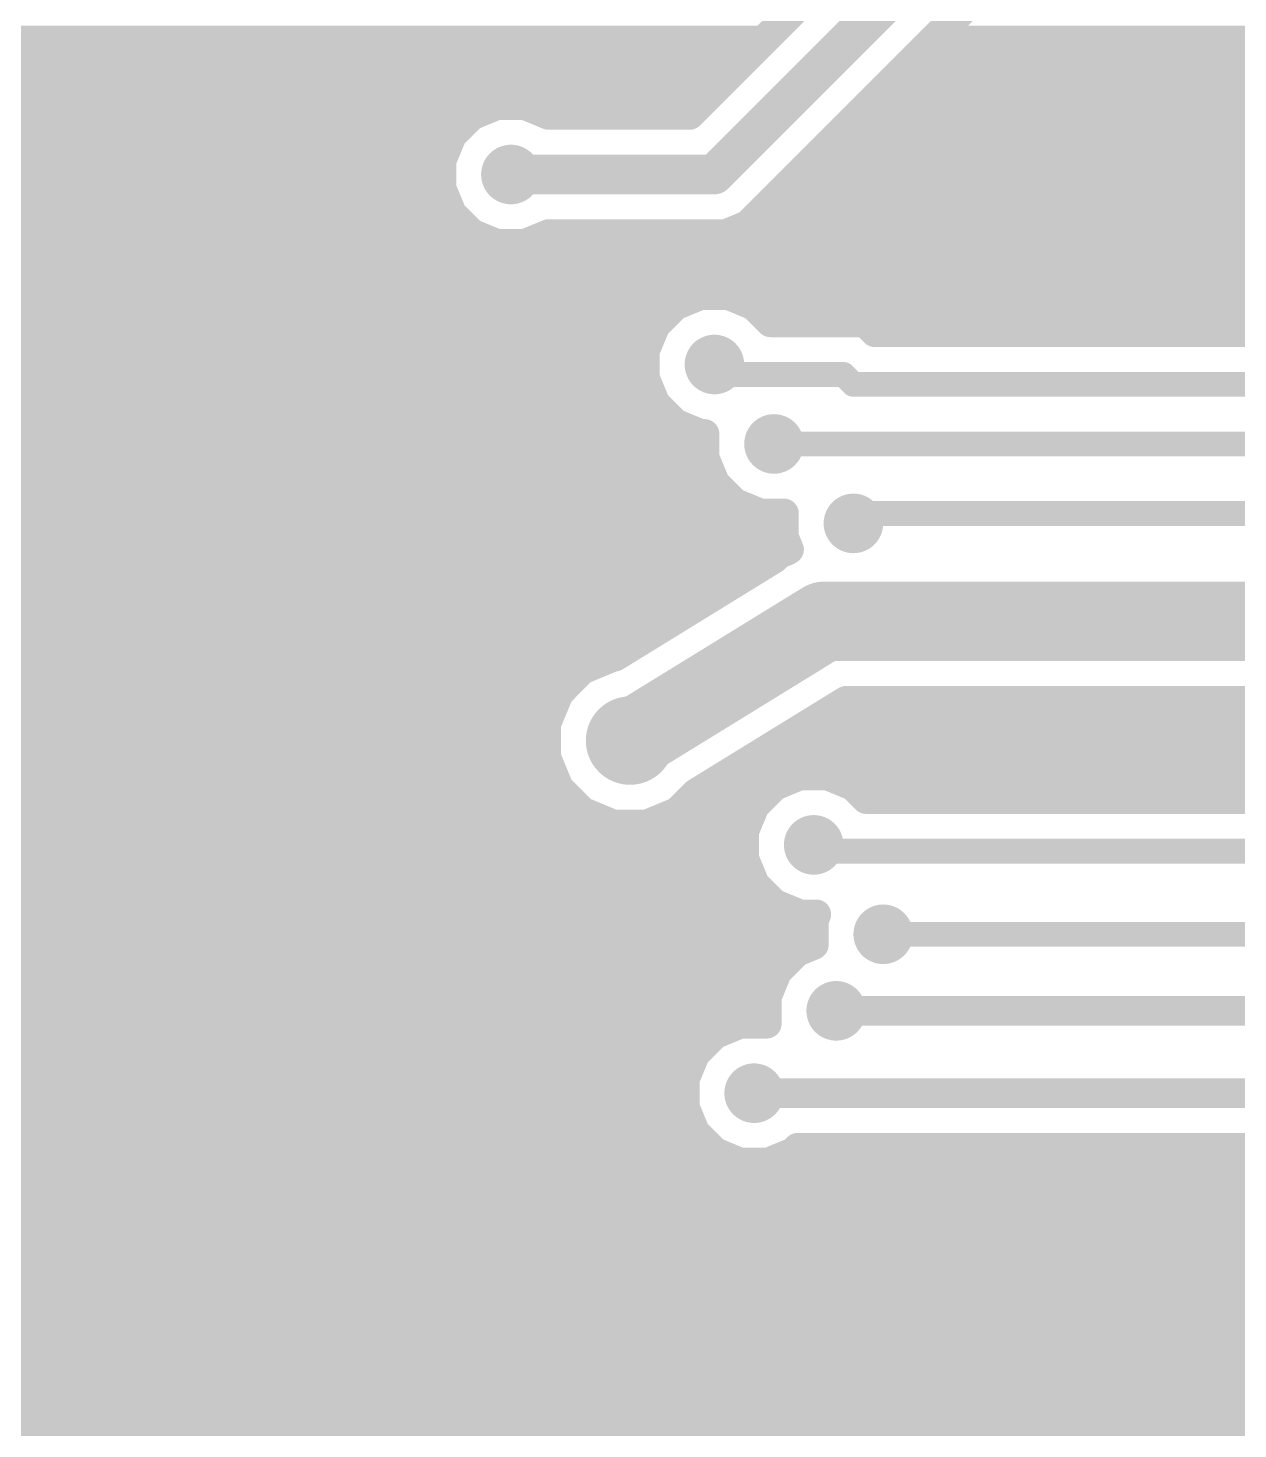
# Model space of a CAD drawing. Extents: x 0 to 81, y 1 to 51.1.
# Drawn here: x 23.25 to 35.63, y 15.36 to 29.69 of the extents above; entities that cross this region are included whole.
import ezdxf

# ---------------------------------------------------------------- set-up
doc = ezdxf.new("R2010")
doc.units = 0
doc.layers.add('16', color=175, linetype='CONTINUOUS')
doc.layers.add('18', color=82, linetype='CONTINUOUS')

# ---------------------------------------------------------------- blocks, each defined once
blk = doc.blocks.new('ROUNDV')
at = {"const_width": 0.5}
blk.add_lwpolyline([(0, -0.25, 1), (0, 0.25, 1), (0, -0.25)], format="xyb", dxfattribs=at)

msp = doc.modelspace()

# ---------------------------------------------------------------- linework, layer by layer
at = {"layer": '16'}
for points, const_width in [([(37.2743, 36.0564), (30.0215, 28.8036)], 0.3048), ([(37.9744, 35.8944), (30.274, 28.194)], 0.4064), ([(30.7908, 27.8487), (36.522, 33.5799)], 0.3048), ([(1.3208, 29.5656), (30.7835, 29.5656)], 0.3048), ([(32.5077, 29.5656), (40.5624, 29.5656)], 0.3048), ([(7.559, 29.2608), (30.4787, 29.2608)], 0.3048), ([(32.2029, 29.2608), (40.9147, 29.2608)], 0.3048), ([(7.7171, 28.956), (30.1739, 28.956)], 0.3048), ([(31.8981, 28.956), (41.2671, 28.956)], 0.3048), ([(28.0525, 28.9052), (27.7911, 28.7969)], 0.3048), ([(28.3355, 28.9052), (28.0525, 28.9052)], 0.3048), ([(28.5808, 28.8036), (28.3355, 28.9052)], 0.3048), ([(30.0215, 28.8036), (28.5808, 28.8036)], 0.3048), ([(27.7911, 28.7969), (27.5911, 28.5969)], 0.3048), ([(8.3115, 28.6512), (27.6454, 28.6512)], 0.3048), ([(27.5911, 28.5969), (27.4828, 28.3355)], 0.3048), ([(31.5933, 28.6512), (41.6036, 28.6512)], 0.3048), ([(8.5683, 28.3464), (27.4873, 28.3464)], 0.3048), ([(27.4828, 28.3355), (27.4828, 28.0525)], 0.3048), ([(30.274, 28.194), (28.194, 28.194)], 0.4064), ([(31.2885, 28.3464), (43.1501, 28.3464)], 0.3048), ([(8.636, 28.0416), (27.4873, 28.0416)], 0.3048), ([(27.4828, 28.0525), (27.5911, 27.7911)], 0.3048), ([(30.9837, 28.0416), (42.6938, 28.0416)], 0.3048), ([(30.6193, 27.6772), (30.7908, 27.8487)], 0.3048), ([(8.5683, 27.7368), (27.6454, 27.7368)], 0.3048), ([(27.5911, 27.7911), (27.7911, 27.5911)], 0.3048), ([(30.3953, 27.5844), (30.6193, 27.6772)], 0.3048), ([(30.6789, 27.7368), (42.309, 27.7368)], 0.3048), ([(27.7911, 27.5911), (28.0525, 27.4828)], 0.3048), ([(28.3355, 27.4828), (28.5808, 27.5844)], 0.3048), ([(28.5808, 27.5844), (30.3953, 27.5844)], 0.3048), ([(8.3116, 27.432), (42.2148, 27.432)], 0.3048), ([(28.0525, 27.4828), (28.3355, 27.4828)], 0.3048), ([(6.2407, 27.1272), (42.2559, 27.1272)], 0.3048), ([(30.1353, 26.9616), (29.8739, 26.8533)], 0.3048), ([(30.4183, 26.9616), (30.1353, 26.9616)], 0.3048), ([(30.6797, 26.8533), (30.4183, 26.9616)], 0.3048), ([(21.4339, 26.8224), (29.843, 26.8224)], 0.3048), ([(29.8739, 26.8533), (29.6739, 26.6533)], 0.3048), ([(30.8508, 26.6822), (30.6797, 26.8533)], 0.3048), ([(30.7106, 26.8224), (42.4658, 26.8224)], 0.3048), ([(29.6739, 26.6533), (29.5656, 26.3919)], 0.3048), ([(31.8185, 26.6822), (30.8508, 26.6822)], 0.3048), ([(31.9201, 26.5806), (31.8185, 26.6822)], 0.3048), ([(21.4884, 26.5176), (29.6177, 26.5176)], 0.3048), ([(38.6436, 26.5806), (31.9201, 26.5806)], 0.3048), ([(29.5656, 26.3919), (29.5656, 26.1089)], 0.3048), ([(30.3784, 26.1488), (30.2768, 26.2504)], 0.254), ([(21.4884, 26.2128), (29.5656, 26.2128)], 0.3048), ([(29.5656, 26.1089), (29.6739, 25.8475)], 0.3048), ([(31.5976, 26.1488), (30.3784, 26.1488)], 0.254), ([(31.6992, 26.0472), (31.5976, 26.1488)], 0.254), ([(39.116, 26.0472), (31.6992, 26.0472)], 0.254), ([(21.4884, 25.908), (29.6488, 25.908)], 0.3048), ([(29.6739, 25.8475), (29.8739, 25.6475)], 0.3048), ([(29.8739, 25.6475), (30.1353, 25.5392)], 0.3048), ([(21.4884, 25.6032), (29.9808, 25.6032)], 0.3048), ([(30.1353, 25.5392), (30.1752, 25.5392)], 0.3048), ([(30.1752, 25.5392), (30.1752, 25.2961)], 0.3048), ([(37.7952, 25.4376), (30.8864, 25.4376)], 0.254), ([(21.3519, 25.2984), (30.1752, 25.2984)], 0.3048), ([(30.1752, 25.2961), (30.2835, 25.0347)], 0.3048), ([(7.813, 24.9936), (30.3246, 24.9936)], 0.3048), ([(30.2835, 25.0347), (30.4835, 24.8347)], 0.3048), ([(30.4835, 24.8347), (30.7449, 24.7264)], 0.3048), ([(3.8023, 24.6888), (30.988, 24.6888)], 0.3048), ([(30.7449, 24.7264), (30.988, 24.7264)], 0.3048), ([(30.988, 24.7264), (30.988, 24.4833)], 0.3048), ([(31.8008, 24.7264), (31.6992, 24.6248)], 0.254), ([(38.5572, 24.7264), (31.8008, 24.7264)], 0.254), ([(3.7084, 24.384), (31.0291, 24.384)], 0.3048), ([(30.988, 24.4833), (31.0398, 24.3582)], 0.3048), ([(31.0398, 24.3582), (31.0235, 24.3482)], 0.3048), ([(30.8871, 24.2642), (29.2579, 23.2616)], 0.3048), ([(30.934, 24.3111), (30.8871, 24.2642)], 0.3048), ([(31.0235, 24.3482), (30.934, 24.3111)], 0.3048), ([(3.6227, 24.0792), (30.5865, 24.0792)], 0.3048), ([(29.4132, 22.4028), (31.3944, 23.622)], 0.8128), ([(31.3944, 23.622), (32.4612, 23.622)], 0.8128), ([(32.4612, 23.622), (38.4048, 23.622)], 0.8128), ([(13.655, 23.7744), (30.0912, 23.7744)], 0.3048), ([(13.9598, 23.4696), (29.5959, 23.4696)], 0.3048), ([(29.2424, 23.2616), (28.9267, 23.1309)], 0.3048), ([(29.2579, 23.2616), (29.2424, 23.2616)], 0.3048), ([(14.2646, 23.1648), (29.0087, 23.1648)], 0.3048), ([(28.9267, 23.1309), (28.6851, 22.8893)], 0.3048), ([(14.5694, 22.86), (28.673, 22.86)], 0.3048), ([(28.6851, 22.8893), (28.5544, 22.5736)], 0.3048), ([(30.0896, 21.8647), (31.6245, 22.8092)], 0.3048), ([(31.6245, 22.8092), (39.0237, 22.8092)], 0.3048), ([(32.2072, 22.5928), (32.004, 22.796)], 0.254), ([(14.8167, 22.5552), (28.5544, 22.5552)], 0.3048), ([(28.5544, 22.5736), (28.5544, 22.232)], 0.3048), ([(31.2117, 22.5552), (39.3269, 22.5552)], 0.3048), ([(32.3088, 22.5928), (32.2072, 22.5928)], 0.254), ([(14.8844, 22.2504), (28.5544, 22.2504)], 0.3048), ([(28.5544, 22.232), (28.6851, 21.9163)], 0.3048), ([(30.7164, 22.2504), (39.0221, 22.2504)], 0.3048), ([(14.8844, 21.9456), (28.673, 21.9456)], 0.3048), ([(30.2211, 21.9456), (30.9061, 21.9456)], 0.3048), ([(30.8899, 21.9389), (30.6899, 21.7389)], 0.3048), ([(31.1513, 22.0472), (30.8899, 21.9389)], 0.3048), ([(31.4343, 22.0472), (31.1513, 22.0472)], 0.3048), ([(31.6957, 21.9389), (31.4343, 22.0472)], 0.3048), ([(31.6795, 21.9456), (38.7173, 21.9456)], 0.3048), ([(31.8292, 21.8054), (31.6957, 21.9389)], 0.3048), ([(28.6851, 21.9163), (28.9267, 21.6747)], 0.3048), ([(29.8997, 21.6747), (30.0896, 21.8647)], 0.3048), ([(38.5771, 21.8054), (31.8292, 21.8054)], 0.3048), ([(14.8844, 21.6408), (29.0087, 21.6408)], 0.3048), ([(28.9267, 21.6747), (29.2424, 21.544)], 0.3048), ([(29.584, 21.544), (29.8997, 21.6747)], 0.3048), ([(29.8177, 21.6408), (30.6493, 21.6408)], 0.3048), ([(30.6899, 21.7389), (30.5816, 21.4775)], 0.3048), ([(29.2424, 21.544), (29.584, 21.544)], 0.3048), ([(30.5816, 21.4775), (30.5816, 21.1945)], 0.3048), ([(14.8844, 21.336), (30.5816, 21.336)], 0.3048), ([(32.3088, 21.272), (31.3568, 21.272)], 0.254), ([(35.9664, 21.272), (32.3088, 21.272)], 0.254), ([(30.5816, 21.1945), (30.6899, 20.9331)], 0.3048), ([(14.8844, 21.0312), (30.6493, 21.0312)], 0.3048), ([(30.6899, 20.9331), (30.8899, 20.7331)], 0.3048), ([(14.8844, 20.7264), (30.906, 20.7264)], 0.3048), ([(30.8899, 20.7331), (31.1513, 20.6248)], 0.3048), ([(31.1513, 20.6248), (31.3184, 20.6248)], 0.3048), ([(31.3184, 20.6248), (31.2928, 20.5631)], 0.3048), ([(31.2928, 20.5631), (31.2928, 20.3129)], 0.3048), ([(14.8844, 20.4216), (31.2928, 20.4216)], 0.3048), ([(37.7952, 20.4216), (32.004, 20.4216)], 0.254), ([(31.1199, 20.2413), (30.9199, 20.0413)], 0.3048), ([(31.2928, 20.3129), (31.1199, 20.2413)], 0.3048), ([(14.8844, 20.1168), (30.9954, 20.1168)], 0.3048), ([(30.9199, 20.0413), (30.8116, 19.7799)], 0.3048), ([(14.8844, 19.812), (30.8249, 19.812)], 0.3048), ([(30.8116, 19.7799), (30.8116, 19.5072)], 0.3048), ([(38.2952, 19.6384), (31.5228, 19.6384)], 0.3048), ([(14.8844, 19.5072), (30.8116, 19.5072)], 0.3048), ([(30.5417, 19.5072), (30.2803, 19.3989)], 0.3048), ([(30.8116, 19.5072), (30.5417, 19.5072)], 0.3048), ([(30.2803, 19.3989), (30.0803, 19.1989)], 0.3048), ([(21.4339, 19.2024), (30.0838, 19.2024)], 0.3048), ([(30.0803, 19.1989), (29.972, 18.9375)], 0.3048), ([(29.972, 18.9375), (29.972, 18.6545)], 0.3048), ([(21.4884, 18.8976), (29.972, 18.8976)], 0.3048), ([(38.4528, 18.796), (30.6832, 18.796)], 0.3048), ([(29.972, 18.6545), (30.0803, 18.3931)], 0.3048), ([(21.4884, 18.5928), (29.9976, 18.5928)], 0.3048), ([(30.0803, 18.3931), (30.2803, 18.1931)], 0.3048), ([(21.4884, 18.288), (30.1854, 18.288)], 0.3048), ([(30.2803, 18.1931), (30.5417, 18.0848)], 0.3048), ([(30.8247, 18.0848), (31.0861, 18.1931)], 0.3048), ([(31.0861, 18.1931), (31.1302, 18.2372)], 0.3048), ([(31.1302, 18.2372), (38.6843, 18.2372)], 0.3048), ([(30.5417, 18.0848), (30.8247, 18.0848)], 0.3048), ([(21.4884, 17.9832), (45.8318, 17.9832)], 0.3048), ([(27.94, 16.51), (26.67, 17.78)], 0.4064), ([(21.3519, 17.6784), (45.72, 17.6784)], 0.3048), ([(14.8844, 17.3736), (45.7456, 17.3736)], 0.3048), ([(14.8844, 17.0688), (45.9334, 17.0688)], 0.3048), ([(14.8844, 16.764), (46.101, 16.764)], 0.3048), ([(14.8844, 16.4592), (46.101, 16.4592)], 0.3048), ([(14.8167, 16.1544), (36.7989, 16.1544)], 0.3048), ([(14.56, 15.8496), (36.5421, 15.8496)], 0.3048), ([(0.4064, 15.5448), (36.4744, 15.5448)], 0.3048), ([(0.4064, 15.24), (36.5421, 15.24)], 0.3048)]:
    msp.add_lwpolyline(points, dxfattribs=dict(at, const_width=const_width))
for points, const_width in [([(30.7835, 29.4894, 1), (30.7835, 29.6418)], 0.1524), ([(32.5077, 29.6418, 1), (32.5077, 29.4894)], 0.1524), ([(30.4787, 29.1846, 1), (30.4787, 29.337)], 0.1524), ([(32.2029, 29.337, 1), (32.2029, 29.1846)], 0.1524), ([(30.1739, 28.8798, 1), (30.1739, 29.0322)], 0.1524), ([(31.8981, 29.0322, 1), (31.8981, 28.8798)], 0.1524), ([(28.0525, 28.9814, 1), (28.0525, 28.829)], 0.1524), ([(28.0817, 28.8348, 1), (28.0234, 28.9756)], 0.1524), ([(28.3646, 28.9756, 1), (28.3063, 28.8348)], 0.1524), ([(28.3355, 28.829, 1), (28.3355, 28.9814)], 0.1524), ([(28.5808, 28.8798, 1), (28.5808, 28.7274)], 0.1524), ([(30.0215, 28.7274, 1), (30.0215, 28.8798)], 0.1524), ([(27.762, 28.8673, 1), (27.8203, 28.7265)], 0.1524), ([(27.845, 28.743, 1), (27.7373, 28.8508)], 0.1524), ([(28.5516, 28.7332, 1), (28.6099, 28.874)], 0.1524), ([(29.9676, 28.8575, 1), (30.0754, 28.7497)], 0.1524), ([(27.5372, 28.6507, 1), (27.645, 28.543)], 0.1524), ([(27.6615, 28.5677, 1), (27.5207, 28.626)], 0.1524), ([(27.6454, 28.575, 1), (27.6454, 28.7274)], 0.1524), ([(31.5933, 28.7274, 1), (31.5933, 28.575)], 0.1524), ([(27.559, 28.3355, 1), (27.4066, 28.3355)], 0.1524), ([(27.4124, 28.3646, 1), (27.5532, 28.3063)], 0.1524), ([(27.4873, 28.2702, 1), (27.4873, 28.4226)], 0.1524), ([(28.194, 28.2956, 1), (28.194, 28.0924)], 0.2032), ([(30.274, 28.0924, 1), (30.274, 28.2956)], 0.2032), ([(31.2885, 28.4226, 1), (31.2885, 28.2702)], 0.1524), ([(30.2022, 28.2658, 1), (30.3458, 28.1222)], 0.2032), ([(27.5532, 28.0817, 1), (27.4124, 28.0234)], 0.1524), ([(27.4066, 28.0525, 1), (27.559, 28.0525)], 0.1524), ([(27.4873, 27.9654, 1), (27.4873, 28.1178)], 0.1524), ([(30.9837, 28.1178, 1), (30.9837, 27.9654)], 0.1524), ([(30.7369, 27.9026, 1), (30.8447, 27.7948)], 0.1524), ([(30.8447, 27.7948, 1), (30.7369, 27.9026)], 0.1524), ([(27.645, 27.845, 1), (27.5372, 27.7373)], 0.1524), ([(27.5207, 27.762, 1), (27.6615, 27.8203)], 0.1524), ([(27.6454, 27.6606, 1), (27.6454, 27.813)], 0.1524), ([(30.5654, 27.7311, 1), (30.6732, 27.6233)], 0.1524), ([(30.6485, 27.6068, 1), (30.5901, 27.7476)], 0.1524), ([(30.6789, 27.813, 1), (30.6789, 27.6606)], 0.1524), ([(27.8203, 27.6615, 1), (27.762, 27.5207)], 0.1524), ([(27.7373, 27.5372, 1), (27.845, 27.645)], 0.1524), ([(28.5808, 27.6606, 1), (28.5808, 27.5082)], 0.1524), ([(28.6099, 27.514, 1), (28.5516, 27.6548)], 0.1524), ([(30.3661, 27.6548, 1), (30.4244, 27.514)], 0.1524), ([(30.3953, 27.5082, 1), (30.3953, 27.6606)], 0.1524), ([(28.0525, 27.559, 1), (28.0525, 27.4066)], 0.1524), ([(28.0234, 27.4124, 1), (28.0817, 27.5532)], 0.1524), ([(28.3063, 27.5532, 1), (28.3646, 27.4124)], 0.1524), ([(28.3355, 27.4066, 1), (28.3355, 27.559)], 0.1524), ([(30.1353, 27.0378, 1), (30.1353, 26.8854)], 0.1524), ([(30.1645, 26.8912, 1), (30.1062, 27.032)], 0.1524), ([(30.4474, 27.032, 1), (30.3891, 26.8912)], 0.1524), ([(30.4183, 26.8854, 1), (30.4183, 27.0378)], 0.1524), ([(29.8448, 26.9237, 1), (29.9031, 26.7829)], 0.1524), ([(29.9278, 26.7994, 1), (29.8201, 26.9072)], 0.1524), ([(29.843, 26.7462, 1), (29.843, 26.8986)], 0.1524), ([(30.7335, 26.9072, 1), (30.6258, 26.7994)], 0.1524), ([(30.7106, 26.8986, 1), (30.7106, 26.7462)], 0.1524), ([(30.6505, 26.7829, 1), (30.7088, 26.9237)], 0.1524), ([(29.7443, 26.6241, 1), (29.6035, 26.6824)], 0.1524), ([(30.8508, 26.7584, 1), (30.8508, 26.606)], 0.1524), ([(30.7969, 26.6283, 1), (30.9047, 26.7361)], 0.1524), ([(31.8724, 26.7361, 1), (31.7647, 26.6283)], 0.1524), ([(31.8185, 26.606, 1), (31.8185, 26.7584)], 0.1524), ([(29.62, 26.7071, 1), (29.7278, 26.5994)], 0.1524), ([(29.6177, 26.4414, 1), (29.6177, 26.5938)], 0.1524), ([(31.9201, 26.6568, 1), (31.9201, 26.5044)], 0.1524), ([(31.8663, 26.5267, 1), (31.974, 26.6345)], 0.1524), ([(29.6418, 26.3919, 1), (29.4894, 26.3919)], 0.1524), ([(29.4952, 26.421, 1), (29.636, 26.3627)], 0.1524), ([(30.3217, 26.2953, 1), (30.2319, 26.2055)], 0.127), ([(29.636, 26.1381, 1), (29.4952, 26.0798)], 0.1524), ([(29.5656, 26.1366, 1), (29.5656, 26.289)], 0.1524), ([(30.3784, 26.2123, 1), (30.3784, 26.0853)], 0.127), ([(30.3335, 26.1039, 1), (30.4233, 26.1937)], 0.127), ([(31.6425, 26.1937, 1), (31.5527, 26.1039)], 0.127), ([(31.5976, 26.0853, 1), (31.5976, 26.2123)], 0.127), ([(29.4894, 26.1089, 1), (29.6418, 26.1089)], 0.1524), ([(31.6992, 26.1107, 1), (31.6992, 25.9837)], 0.127), ([(31.6543, 26.0023, 1), (31.7441, 26.0921)], 0.127), ([(29.7278, 25.9014, 1), (29.62, 25.7937)], 0.1524), ([(29.6035, 25.8184, 1), (29.7443, 25.8767)], 0.1524), ([(29.6488, 25.8318, 1), (29.6488, 25.9842)], 0.1524), ([(29.9031, 25.7179, 1), (29.8448, 25.5771)], 0.1524), ([(29.8201, 25.5936, 1), (29.9278, 25.7014)], 0.1524), ([(29.9808, 25.527, 1), (29.9808, 25.6794)], 0.1524), ([(30.1353, 25.6154, 1), (30.1353, 25.463)], 0.1524), ([(30.2514, 25.5392, 1), (30.099, 25.5392)], 0.1524), ([(30.1062, 25.4688, 1), (30.1645, 25.6096)], 0.1524), ([(30.1752, 25.463, 1), (30.1752, 25.6154)], 0.1524), ([(30.8864, 25.5011, 1), (30.8864, 25.3741)], 0.127), ([(30.2456, 25.3253, 1), (30.1048, 25.267)], 0.1524), ([(30.099, 25.2961, 1), (30.2514, 25.2961)], 0.1524), ([(30.1752, 25.2222, 1), (30.1752, 25.3746)], 0.1524), ([(30.3374, 25.0886, 1), (30.2296, 24.9809)], 0.1524), ([(30.2131, 25.0056, 1), (30.3539, 25.0639)], 0.1524), ([(30.3246, 24.9174, 1), (30.3246, 25.0698)], 0.1524), ([(30.5127, 24.9051, 1), (30.4544, 24.7643)], 0.1524), ([(30.4297, 24.7808, 1), (30.5374, 24.8886)], 0.1524), ([(30.7449, 24.8026, 1), (30.7449, 24.6502)], 0.1524), ([(30.7158, 24.656, 1), (30.7741, 24.7968)], 0.1524), ([(31.0642, 24.7264, 1), (30.9118, 24.7264)], 0.1524), ([(30.988, 24.6502, 1), (30.988, 24.8026)], 0.1524), ([(30.988, 24.6126, 1), (30.988, 24.765)], 0.1524), ([(31.8008, 24.7899, 1), (31.8008, 24.6629)], 0.127), ([(31.8457, 24.6815, 1), (31.7559, 24.7713)], 0.127), ([(31.6543, 24.6697, 1), (31.7441, 24.5799)], 0.127), ([(31.0584, 24.5125, 1), (30.9176, 24.4542)], 0.1524), ([(30.9118, 24.4833, 1), (31.0642, 24.4833)], 0.1524), ([(31.0798, 24.2933, 1), (30.9999, 24.4231)], 0.1524), ([(31.0291, 24.3078, 1), (31.0291, 24.4602)], 0.1524), ([(30.8333, 24.3181, 1), (30.941, 24.2103)], 0.1524), ([(30.9271, 24.1993, 1), (30.8472, 24.3291)], 0.1524), ([(30.9048, 24.3815, 1), (30.9631, 24.2407)], 0.1524), ([(30.9879, 24.2572, 1), (30.8801, 24.3649)], 0.1524), ([(30.9836, 24.413, 1), (31.0635, 24.2833)], 0.1524), ([(30.9694, 24.329, 1), (31.1102, 24.3873)], 0.1524), ([(31.0527, 24.2777, 1), (30.9944, 24.4186)], 0.1524), ([(30.5865, 24.003, 1), (30.5865, 24.1554)], 0.1524), ([(31.3944, 23.8252, 1), (31.3944, 23.4188)], 0.4064), ([(31.5009, 23.4489, 1), (31.2879, 23.7951)], 0.4064), ([(32.4612, 23.8252, 1), (32.4612, 23.4188)], 0.4064), ([(32.4612, 23.4188, 1), (32.4612, 23.8252)], 0.4064), ([(30.0912, 23.6982, 1), (30.0912, 23.8506)], 0.1524), ([(29.5959, 23.3934, 1), (29.5959, 23.5458)], 0.1524), ([(29.2424, 23.3378, 1), (29.2424, 23.1854)], 0.1524), ([(29.218, 23.3265, 1), (29.2978, 23.1967)], 0.1524), ([(29.2715, 23.1912, 1), (29.2132, 23.332)], 0.1524), ([(29.2579, 23.1854, 1), (29.2579, 23.3378)], 0.1524), ([(28.8976, 23.2013, 1), (28.9559, 23.0605)], 0.1524), ([(28.9806, 23.077, 1), (28.8728, 23.1847)], 0.1524), ([(29.0087, 23.0886, 1), (29.0087, 23.241)], 0.1524), ([(28.6313, 22.9432, 1), (28.739, 22.8354)], 0.1524), ([(28.7555, 22.8601, 1), (28.6147, 22.9184)], 0.1524), ([(28.673, 22.7838, 1), (28.673, 22.9362)], 0.1524), ([(31.6245, 22.8854, 1), (31.6245, 22.733)], 0.1524), ([(31.6644, 22.7443, 1), (31.5845, 22.8741)], 0.1524), ([(32.0489, 22.8409, 1), (31.9591, 22.7511)], 0.127), ([(28.6306, 22.5736, 1), (28.4782, 22.5736)], 0.1524), ([(28.484, 22.6028, 1), (28.6248, 22.5445)], 0.1524), ([(28.5544, 22.479, 1), (28.5544, 22.6314)], 0.1524), ([(29.3067, 22.5759, 1), (29.5197, 22.2297)], 0.4064), ([(31.2117, 22.6314, 1), (31.2117, 22.479)], 0.1524), ([(32.2072, 22.6563, 1), (32.2072, 22.5293)], 0.127), ([(32.1623, 22.5479, 1), (32.2521, 22.6377)], 0.127), ([(32.3088, 22.5293, 1), (32.3088, 22.6563)], 0.127), ([(28.6248, 22.2611, 1), (28.484, 22.2028)], 0.1524), ([(28.5544, 22.1742, 1), (28.5544, 22.3266)], 0.1524), ([(30.7164, 22.3266, 1), (30.7164, 22.1742)], 0.1524), ([(28.4782, 22.232, 1), (28.6306, 22.232)], 0.1524), ([(28.673, 21.8694, 1), (28.673, 22.0218)], 0.1524), ([(30.2211, 22.0218, 1), (30.2211, 21.8694)], 0.1524), ([(30.8608, 22.0093, 1), (30.9191, 21.8685)], 0.1524), ([(30.9438, 21.885, 1), (30.8361, 21.9928)], 0.1524), ([(30.9061, 21.8694, 1), (30.9061, 22.0218)], 0.1524), ([(31.1513, 22.1234, 1), (31.1513, 21.971)], 0.1524), ([(31.1805, 21.9768, 1), (31.1222, 22.1176)], 0.1524), ([(31.4634, 22.1176, 1), (31.4051, 21.9768)], 0.1524), ([(31.4343, 21.971, 1), (31.4343, 22.1234)], 0.1524), ([(31.6795, 22.0218, 1), (31.6795, 21.8694)], 0.1524), ([(31.7495, 21.9928, 1), (31.6418, 21.885)], 0.1524), ([(31.6665, 21.8685, 1), (31.7248, 22.0093)], 0.1524), ([(28.739, 21.9702, 1), (28.6313, 21.8624)], 0.1524), ([(28.6147, 21.8872, 1), (28.7555, 21.9455)], 0.1524), ([(30.0497, 21.9296, 1), (30.1295, 21.7998)], 0.1524), ([(30.1435, 21.8108, 1), (30.0357, 21.9185)], 0.1524), ([(31.8292, 21.8816, 1), (31.8292, 21.7292)], 0.1524), ([(31.7753, 21.7515, 1), (31.8831, 21.8593)], 0.1524), ([(28.9559, 21.7451, 1), (28.8976, 21.6043)], 0.1524), ([(28.8728, 21.6209, 1), (28.9806, 21.7286)], 0.1524), ([(29.0087, 21.5646, 1), (29.0087, 21.717)], 0.1524), ([(29.8177, 21.717, 1), (29.8177, 21.5646)], 0.1524), ([(29.8458, 21.7286, 1), (29.9536, 21.6209)], 0.1524), ([(29.9288, 21.6043, 1), (29.8705, 21.7451)], 0.1524), ([(30.636, 21.7927, 1), (30.7438, 21.685)], 0.1524), ([(30.7603, 21.7097, 1), (30.6195, 21.768)], 0.1524), ([(30.6493, 21.5646, 1), (30.6493, 21.717)], 0.1524), ([(29.2424, 21.6202, 1), (29.2424, 21.4678)], 0.1524), ([(29.2132, 21.4736, 1), (29.2715, 21.6144)], 0.1524), ([(29.5549, 21.6144, 1), (29.6132, 21.4736)], 0.1524), ([(29.584, 21.4678, 1), (29.584, 21.6202)], 0.1524), ([(30.6578, 21.4775, 1), (30.5054, 21.4775)], 0.1524), ([(30.5112, 21.5066, 1), (30.652, 21.4483)], 0.1524), ([(30.5816, 21.2598, 1), (30.5816, 21.4122)], 0.1524), ([(31.2928, 21.336, 0.4142), (31.3568, 21.272)], 0.254), ([(31.3563, 21.336, 1), (31.2293, 21.336)], 0.127), ([(31.3568, 21.3355, 1), (31.3568, 21.2085)], 0.127), ([(31.3568, 21.2085, 1), (31.3568, 21.3355)], 0.127), ([(32.3088, 21.3355, 1), (32.3088, 21.2085)], 0.127), ([(32.3088, 21.2085, 1), (32.3088, 21.3355)], 0.127), ([(30.652, 21.2237, 1), (30.5112, 21.1654)], 0.1524), ([(30.5054, 21.1945, 1), (30.6578, 21.1945)], 0.1524), ([(30.7438, 20.987, 1), (30.636, 20.8793)], 0.1524), ([(30.6493, 20.955, 1), (30.6493, 21.1074)], 0.1524), ([(30.6195, 20.904, 1), (30.7603, 20.9623)], 0.1524), ([(30.9191, 20.8035, 1), (30.8608, 20.6627)], 0.1524), ([(30.8361, 20.6792, 1), (30.9438, 20.787)], 0.1524), ([(30.906, 20.6502, 1), (30.906, 20.8026)], 0.1524), ([(31.1513, 20.701, 1), (31.1513, 20.5486)], 0.1524), ([(31.1222, 20.5544, 1), (31.1805, 20.6952)], 0.1524), ([(31.369, 20.5631, 1), (31.2166, 20.5631)], 0.1524), ([(31.2224, 20.5922, 1), (31.3632, 20.5339)], 0.1524), ([(31.3888, 20.5956, 1), (31.248, 20.654)], 0.1524), ([(31.3184, 20.5486, 1), (31.3184, 20.701)], 0.1524), ([(31.2928, 20.3454, 1), (31.2928, 20.4978)], 0.1524), ([(32.004, 20.4851, 1), (32.004, 20.3581)], 0.127), ([(31.0908, 20.3117, 1), (31.1491, 20.1709)], 0.1524), ([(31.1738, 20.1874, 1), (31.0661, 20.2952)], 0.1524), ([(31.2166, 20.3129, 1), (31.369, 20.3129)], 0.1524), ([(31.322, 20.2425, 1), (31.2636, 20.3833)], 0.1524), ([(30.9954, 20.0406, 1), (30.9954, 20.193)], 0.1524), ([(30.866, 20.0951, 1), (30.9738, 19.9874)], 0.1524), ([(30.9903, 20.0121, 1), (30.8495, 20.0704)], 0.1524), ([(30.8878, 19.7799, 1), (30.7354, 19.7799)], 0.1524), ([(30.8249, 19.7358, 1), (30.8249, 19.8882)], 0.1524), ([(30.7412, 19.809, 1), (30.882, 19.7507)], 0.1524), ([(31.5228, 19.7146, 1), (31.5228, 19.5622)], 0.1524), ([(30.5417, 19.5834, 1), (30.5417, 19.431)], 0.1524), ([(30.5709, 19.4368, 1), (30.5126, 19.5776)], 0.1524), ([(30.8116, 19.431, 1), (30.8116, 19.5834)], 0.1524), ([(30.8116, 19.431, 1), (30.8116, 19.5834)], 0.1524), ([(30.2512, 19.4693, 1), (30.3095, 19.3285)], 0.1524), ([(30.3342, 19.345, 1), (30.2265, 19.4528)], 0.1524), ([(30.7354, 19.5072, 1), (30.8878, 19.5072)], 0.1524), ([(30.1507, 19.1697, 1), (30.0099, 19.228)], 0.1524), ([(30.0838, 19.1262, 1), (30.0838, 19.2786)], 0.1524), ([(30.0264, 19.2527, 1), (30.1342, 19.145)], 0.1524), ([(30.0482, 18.9375, 1), (29.8958, 18.9375)], 0.1524), ([(29.9016, 18.9666, 1), (30.0424, 18.9083)], 0.1524), ([(29.972, 18.8214, 1), (29.972, 18.9738)], 0.1524), ([(30.6832, 18.8722, 1), (30.6832, 18.7198)], 0.1524), ([(30.0424, 18.6837, 1), (29.9016, 18.6254)], 0.1524), ([(29.8958, 18.6545, 1), (30.0482, 18.6545)], 0.1524), ([(29.9976, 18.5166, 1), (29.9976, 18.669)], 0.1524), ([(30.1342, 18.447, 1), (30.0264, 18.3393)], 0.1524), ([(30.0099, 18.364, 1), (30.1507, 18.4223)], 0.1524), ([(30.1854, 18.2118, 1), (30.1854, 18.3642)], 0.1524), ([(30.3095, 18.2635, 1), (30.2512, 18.1227)], 0.1524), ([(31.1302, 18.3134, 1), (31.1302, 18.161)], 0.1524), ([(31.1152, 18.1227, 1), (31.0569, 18.2635)], 0.1524), ([(31.1841, 18.1833, 1), (31.0763, 18.2911)], 0.1524), ([(30.2265, 18.1392, 1), (30.3342, 18.247)], 0.1524), ([(30.5417, 18.161, 1), (30.5417, 18.0086)], 0.1524), ([(30.5126, 18.0144, 1), (30.5709, 18.1552)], 0.1524), ([(30.7955, 18.1552, 1), (30.8538, 18.0144)], 0.1524), ([(30.8247, 18.0086, 1), (30.8247, 18.161)], 0.1524), ([(31.0322, 18.247, 1), (31.1399, 18.1392)], 0.1524), ([(26.7418, 17.8518, 1), (26.5982, 17.7082)], 0.2032), ([(27.8682, 16.4382, 1), (28.0118, 16.5818)], 0.2032)]:
    msp.add_lwpolyline(points, format="xyb", dxfattribs=dict(at, const_width=const_width))

# ---------------------------------------------------------------- block references
at = {"layer": '18'}
for p, xscale, yscale in [((28.194, 28.194), 0.6096, 0.6096), ((30.2768, 26.2504), 0.6096, 0.6096), ((30.8864, 25.4376), 0.6096, 0.6096), ((31.6992, 24.6248), 0.6096, 0.6096), ((29.4132, 22.4028), 0.9048, 0.9048), ((32.3088, 22.5928), 0.6096, 0.6096), ((31.2928, 21.336), 0.6096, 0.6096), ((32.004, 20.4216), 0.6096, 0.6096), ((31.5228, 19.6384), 0.6096, 0.6096), ((30.6832, 18.796), 0.6096, 0.6096), ((27.94, 16.51), 0.6096, 0.6096)]:
    msp.add_blockref('ROUNDV', p, dxfattribs=dict(at, xscale=xscale, yscale=yscale))

doc.saveas('drawing.dxf')
